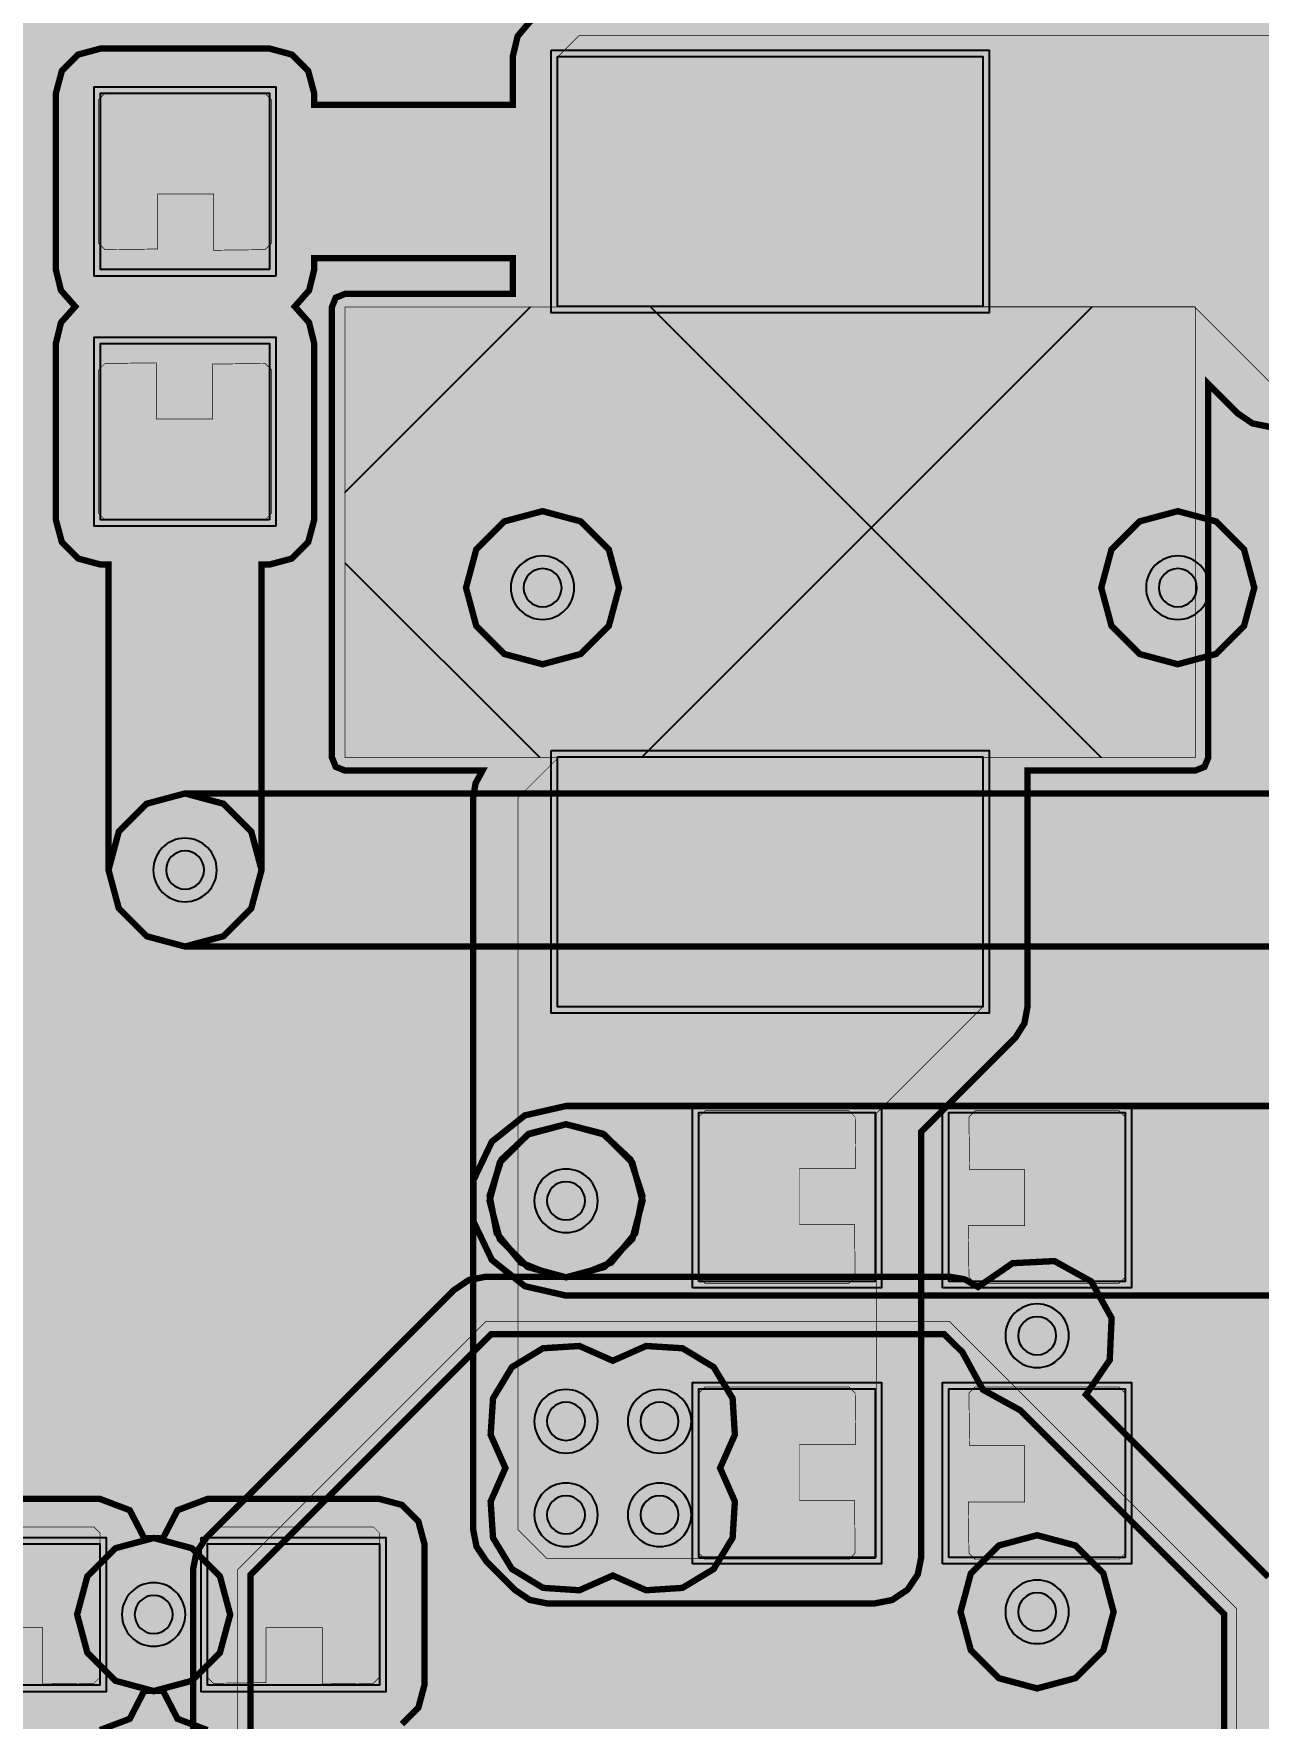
# Model space of a CAD drawing. Header units: millimetres. Extents: x -61 to 56, y -72 to 70.
# Drawn here: x 22.49 to 32.28, y 15.18 to 28.65 of the extents above; entities that cross this region are included whole.
import ezdxf

# ---------------------------------------------------------------- set-up
doc = ezdxf.new("R2010")
doc.units = ezdxf.units.MM
doc.header["$MEASUREMENT"] = 0
for name, color, linetype, true_color in [('02GND', 7, 'Continuous', 0x999966), ('03POWER', 7, 'Continuous', 0x008000), ('Bottom-Layer', 7, 'Continuous', 0x0000ff), ('Hole-Layer', 7, 'Continuous', 0x222222), ('Multi-Layer', 7, 'Continuous', 0xc0c0c0), ('Top-Layer', 7, 'Continuous', 0xff0000), ('Top-Paste-Mask-Layer', 7, 'Continuous', 0x808080), ('Top-Silkscreen-Layer', 7, 'Continuous', 0xffcc00), ('Top-Solder-Mask-Layer', 7, 'Continuous', 0x800080)]:
    doc.layers.add(name, color=color, linetype=linetype, true_color=true_color)

msp = doc.modelspace()

# ---------------------------------------------------------------- hatches: boundary and pattern name
at = {"layer": '02GND'}
for points in [[(-49.642, 52.153), (49.642, 52.153), (49.642, -62.142), (-49.642, -62.142)], [(23.087, 21.961), (23.169, 21.655), (23.393, 21.431), (23.699, 21.349), (24.005, 21.431), (24.229, 21.655), (24.311, 21.961), (24.229, 22.267), (24.005, 22.491), (23.699, 22.573), (23.393, 22.491), (23.169, 22.267)], [(26.134, 19.316), (26.216, 19.01), (26.44, 18.786), (26.746, 18.704), (27.052, 18.786), (27.276, 19.01), (27.358, 19.316), (27.276, 19.622), (27.052, 19.846), (26.746, 19.928), (26.44, 19.846), (26.216, 19.622)], [(26.313, 16.372), (26.562, 16.221), (26.853, 16.202), (27.12, 16.32), (27.386, 16.202), (27.677, 16.221), (27.927, 16.372), (28.078, 16.621), (28.096, 16.912), (27.978, 17.179), (28.096, 17.445), (28.078, 17.736), (27.927, 17.986), (27.677, 18.137), (27.386, 18.155), (27.12, 18.037), (26.853, 18.155), (26.562, 18.137), (26.313, 17.986), (26.162, 17.736), (26.143, 17.445), (26.261, 17.179), (26.143, 16.912), (26.162, 16.621)], [(22.836, 16.008), (22.918, 15.702), (23.142, 15.478), (23.448, 15.396), (23.754, 15.478), (23.978, 15.702), (24.06, 16.008), (23.978, 16.314), (23.754, 16.538), (23.448, 16.62), (23.142, 16.538), (22.918, 16.314)]]:
    msp.add_hatch(color=256, dxfattribs=at).paths.add_polyline_path(points)
at = {"layer": '03POWER'}
for points in [[(48.499, -56.042), (48.581, -56.348), (48.806, -56.572), (49.112, -56.654), (49.418, -56.571), (49.642, -56.346), (49.642, -62.142), (44.192, -62.142), (44.393, -61.957), (44.493, -61.703), (44.472, -61.43), (45.189, -61.704), (45.95, -61.804), (46.713, -61.727), (47.438, -61.475), (48.085, -61.064), (48.62, -60.514), (49.014, -59.855), (49.245, -59.123), (49.302, -58.358), (49.18, -57.601), (48.887, -56.892), (48.438, -56.269), (47.858, -55.767), (47.177, -55.412), (46.434, -55.224), (45.666, -55.212), (44.917, -55.378), (44.226, -55.712), (43.631, -56.196), (43.164, -56.805), (42.849, -57.504), (42.704, -58.258), (42.737, -59.024), (42.946, -59.763), (43.32, -60.433), (43.838, -60.999), (-43.362, -60.999), (-43.621, -61.056), (-43.831, -61.218), (-43.953, -61.453), (-43.964, -61.718), (-43.863, -61.963), (-43.667, -62.142), (-49.642, -62.142), (-49.642, -56.582), (-49.433, -56.797), (-49.148, -56.888), (-48.853, -56.832), (-49.162, -57.541), (-49.298, -58.303), (-49.253, -59.075), (-49.03, -59.816), (-48.641, -60.484), (-48.107, -61.044), (-47.458, -61.464), (-46.728, -61.722), (-45.959, -61.803), (-45.192, -61.703), (-44.469, -61.428), (-43.83, -60.992), (-43.31, -60.419), (-42.937, -59.741), (-42.732, -58.995), (-42.707, -58.222), (-42.861, -57.464), (-43.188, -56.763), (-43.668, -56.157), (-44.277, -55.679), (-44.979, -55.356), (-45.738, -55.205), (-46.511, -55.234), (-47.256, -55.443), (-47.932, -55.818), (-48.502, -56.341), (-48.5, -56.309), (-48.499, -56.277), (-48.499, 51.315), (-19.403, 51.315), (-19.629, 51.144), (-19.755, 50.889), (-19.751, 50.604), (-19.619, 50.352), (-19.388, 50.187), (-19.658, 49.977), (-19.773, 49.655), (-19.698, 49.322), (-19.455, 49.081), (-19.684, 48.858), (-19.769, 48.551), (-19.689, 48.242), (-19.463, 48.016), (-19.155, 47.934), (-18.847, 48.018), (-18.624, 48.246), (-18.545, 48.556), (-18.633, 48.863), (-18.864, 49.083), (-18.625, 49.324), (-18.551, 49.655), (-18.665, 49.975), (-18.931, 50.185), (-18.698, 50.349), (-18.565, 50.601), (-18.56, 50.887), (-18.685, 51.143), (-18.912, 51.315), (48.426, 51.315), (48.499, 51.242)], [(25.946, 24.218), (26.028, 23.912), (26.252, 23.688), (26.558, 23.606), (26.864, 23.688), (27.088, 23.912), (27.17, 24.218), (27.088, 24.524), (26.864, 24.748), (26.558, 24.83), (26.252, 24.748), (26.028, 24.524)], [(31.026, 24.218), (31.108, 23.912), (31.332, 23.688), (31.638, 23.606), (31.944, 23.688), (32.168, 23.912), (32.25, 24.218), (32.168, 24.524), (31.944, 24.748), (31.638, 24.83), (31.332, 24.748), (31.108, 24.524)], [(23.087, 21.961), (23.169, 21.655), (23.393, 21.431), (23.699, 21.349), (24.005, 21.431), (24.229, 21.655), (24.311, 21.961), (24.229, 22.267), (24.005, 22.491), (23.699, 22.573), (23.393, 22.491), (23.169, 22.267)], [(22.849, 14.008), (22.931, 13.703), (23.153, 13.479), (23.457, 13.396), (23.763, 13.475), (23.763, -5.557), (23.538, -5.683), (23.384, -5.89), (23.33, -6.142), (23.384, -6.394), (23.538, -6.602), (23.763, -6.727), (23.763, -10.399), (23.491, -10.504), (23.299, -10.723), (23.23, -11.006), (23.299, -11.289), (23.491, -11.508), (23.763, -11.613), (23.763, -18.066), (15.932, -25.896), (-24.557, -25.896), (-24.694, -25.924), (-24.811, -26.001), (-28.007, -29.198), (-28.085, -29.314), (-28.112, -29.451), (-28.112, -54.99), (-28.085, -55.127), (-28.007, -55.243), (-26.976, -56.274), (-26.86, -56.352), (-26.723, -56.379), (9.142, -56.379), (9.279, -56.352), (9.395, -56.274), (10.695, -54.974), (10.772, -54.858), (10.799, -54.721), (10.799, -54.428), (11.153, -54.787), (11.608, -55.005), (12.11, -55.054), (12.599, -54.929), (13.016, -54.646), (13.312, -54.237), (13.45, -53.752), (13.415, -53.249), (13.211, -52.788), (12.862, -52.424), (12.41, -52.201), (11.908, -52.145), (11.917, -51.857), (11.794, -51.597), (11.565, -51.422), (11.281, -51.371), (11.006, -51.456), (10.799, -51.657), (10.799, -47.227), (10.995, -47.422), (11.255, -47.511), (11.529, -47.477), (11.76, -47.326), (11.901, -47.089), (11.924, -46.815), (12.235, -46.82), (12.508, -46.673), (12.674, -46.41), (12.689, -46.1), (12.55, -45.822), (12.293, -45.648), (11.983, -45.623), (11.701, -45.753), (11.519, -46.004), (11.484, -46.313), (11.224, -46.297), (10.981, -46.391), (10.799, -46.577), (10.799, -44.634), (11.028, -44.409), (11.112, -44.1), (11.028, -43.791), (10.799, -43.566), (10.799, -42.147), (11.028, -42.361), (11.331, -42.434), (11.632, -42.348), (11.85, -42.124), (11.93, -41.822), (11.85, -41.52), (11.632, -41.296), (11.331, -41.21), (11.028, -41.283), (10.799, -41.497), (10.799, -38.045), (11.003, -37.842), (11.303, -37.861), (11.576, -37.736), (11.756, -37.495), (11.8, -37.198), (21.822, -37.198), (21.96, -37.171), (22.076, -37.093), (32.363, -26.806), (32.441, -26.689), (32.468, -26.552), (32.468, -12.211), (32.787, -12.141), (33.025, -11.915), (33.112, -11.6), (33.025, -11.285), (32.787, -11.06), (32.468, -10.989), (32.468, -8.389), (32.648, -8.173), (32.712, -7.9), (32.648, -7.627), (32.468, -7.411), (32.468, -5.357), (32.807, -5.305), (33.066, -5.08), (33.162, -4.75), (33.066, -4.42), (32.807, -4.195), (32.468, -4.143), (32.468, -2.011), (32.714, -1.974), (32.925, -1.841), (33.065, -1.635), (33.112, -1.391), (33.058, -1.148), (32.911, -0.946), (33.061, -0.745), (33.117, -0.501), (33.07, -0.254), (32.929, -0.047), (32.716, 0.086), (32.468, 0.122), (32.468, 3.331), (32.469, 3.354), (32.47, 3.377), (32.469, 3.4), (32.468, 3.422), (32.468, 16.054), (32.441, 16.191), (32.363, 16.308), (30.904, 17.766), (31.094, 18.043), (31.109, 18.378), (30.946, 18.671), (30.652, 18.834), (30.317, 18.817), (30.041, 18.627), (29.934, 18.688), (29.813, 18.709), (26.824, 18.709), (27.107, 18.822), (27.3, 19.057), (27.357, 19.356), (27.262, 19.645), (27.04, 19.853), (26.746, 19.928), (26.451, 19.853), (26.229, 19.645), (26.135, 19.356), (26.191, 19.057), (26.385, 18.822), (26.667, 18.709), (26.105, 18.709), (25.968, 18.682), (25.852, 18.604), (23.868, 16.62), (23.79, 16.504), (23.763, 16.367), (23.763, 14.541), (23.457, 14.62), (23.153, 14.537), (22.931, 14.313)], [(-26.538, -33.5), (-26.615, -33.203), (-26.826, -32.981), (-27.119, -32.889), (-27.419, -32.95), (-27.652, -33.15), (-27.652, -29.493), (-24.845, -26.686), (-24.698, -26.99), (-24.413, -27.17), (-24.076, -27.171), (-23.789, -26.994), (-23.64, -26.692), (-23.673, -26.356), (-14.651, -26.356), (-14.69, -26.649), (-14.588, -26.926), (-14.368, -27.123), (-14.082, -27.194), (-13.795, -27.123), (-13.575, -26.926), (-13.473, -26.649), (-13.513, -26.356), (-4.491, -26.356), (-4.53, -26.649), (-4.428, -26.926), (-4.208, -27.123), (-3.922, -27.194), (-3.635, -27.123), (-3.415, -26.926), (-3.313, -26.649), (-3.353, -26.356), (0.589, -26.356), (0.55, -26.649), (0.652, -26.926), (0.872, -27.123), (1.158, -27.194), (1.445, -27.123), (1.665, -26.926), (1.767, -26.649), (1.727, -26.356), (10.749, -26.356), (10.71, -26.649), (10.812, -26.926), (11.032, -27.123), (11.318, -27.194), (11.605, -27.123), (11.825, -26.926), (11.927, -26.649), (11.887, -26.356), (16.081, -26.356), (16.12, -26.348), (16.153, -26.326), (16.693, -25.786), (16.857, -26.052), (17.13, -26.202), (17.442, -26.198), (17.712, -26.041), (17.869, -25.772), (17.873, -25.46), (17.722, -25.186), (17.456, -25.023), (20.875, -21.604), (21.016, -21.903), (21.292, -22.085), (21.623, -22.097), (21.911, -21.935), (22.073, -21.646), (22.061, -21.316), (21.88, -21.04), (21.581, -20.898), (24.193, -18.286), (24.215, -18.253), (24.223, -18.214), (24.223, -11.485), (24.393, -11.272), (24.454, -11.006), (24.393, -10.74), (24.223, -10.527), (24.223, -6.686), (24.465, -6.461), (24.554, -6.142), (24.465, -5.824), (24.223, -5.598), (24.223, 0.118), (24.536, -0.009), (24.868, 0.05), (25.119, 0.275), (25.212, 0.6), (25.119, 0.925), (24.868, 1.15), (24.536, 1.209), (24.223, 1.082), (24.223, 4.317), (24.461, 4.137), (24.756, 4.09), (25.038, 4.19), (25.239, 4.41), (25.312, 4.7), (25.239, 4.99), (25.038, 5.21), (24.756, 5.31), (24.461, 5.263), (24.223, 5.083), (24.223, 16.325), (26.147, 18.249), (29.771, 18.249), (29.916, 18.105), (30.08, 17.805), (30.38, 17.64), (32.008, 16.012), (32.008, 14.546), (31.729, 14.664), (31.427, 14.633), (31.177, 14.461), (31.04, 14.19), (30.75, 14.208), (30.484, 14.091), (30.302, 13.864), (30.246, 13.578), (30.327, 13.299), (30.529, 13.089), (30.805, 12.996), (31.092, 13.04), (31.327, 13.213), (31.455, 13.474), (31.743, 13.455), (32.008, 13.571), (32.008, 9.466), (31.696, 9.588), (31.366, 9.526), (31.118, 9.301), (31.026, 8.978), (31.118, 8.656), (31.366, 8.43), (31.696, 8.369), (32.008, 8.49), (32.008, 3.97), (31.732, 3.976), (31.482, 3.86), (31.308, 3.646), (31.245, 3.377), (31.308, 3.108), (31.482, 2.894), (31.732, 2.778), (32.008, 2.783), (32.008, -0.131), (31.906, -0.362), (31.906, -0.615), (32.008, -0.846), (32.008, -1.036), (31.902, -1.271), (31.902, -1.529), (32.008, -1.764), (32.008, -4.465), (31.956, -4.603), (31.938, -4.75), (31.956, -4.897), (32.008, -5.035), (32.008, -7.295), (31.742, -7.403), (31.555, -7.621), (31.488, -7.9), (31.555, -8.179), (31.742, -8.397), (32.008, -8.505), (32.008, -10.854), (31.704, -10.733), (31.382, -10.786), (31.132, -10.997), (31.027, -11.307), (31.096, -11.626), (31.32, -11.865), (31.634, -11.954), (31.95, -11.869), (31.977, -11.918), (32.008, -11.964), (32.008, -15.934), (31.696, -15.812), (31.366, -15.874), (31.118, -16.099), (31.026, -16.422), (31.118, -16.744), (31.366, -16.97), (31.696, -17.031), (32.008, -16.91), (32.008, -26.51), (21.78, -36.738), (11.512, -36.738), (11.263, -36.651), (11, -36.678), (10.773, -36.812), (10.623, -37.03), (10.58, -37.29), (10.649, -37.545), (10.369, -37.825), (10.347, -37.858), (10.34, -37.897), (10.34, -39.211), (10.12, -38.978), (9.812, -38.888), (9.501, -38.966), (9.272, -39.191), (9.188, -39.5), (9.272, -39.81), (9.501, -40.034), (9.812, -40.112), (10.12, -40.022), (10.34, -39.789), (10.34, -43.509), (10.106, -43.632), (9.945, -43.842), (9.888, -44.1), (9.945, -44.358), (10.106, -44.568), (10.34, -44.691), (10.34, -54.679), (9.1, -55.919), (-26.681, -55.919), (-27.652, -54.948), (-27.652, -33.85), (-27.419, -34.05), (-27.119, -34.111), (-26.826, -34.019), (-26.615, -33.797)], [(29.901, 16.029), (29.983, 15.723), (30.207, 15.499), (30.513, 15.417), (30.819, 15.499), (31.043, 15.723), (31.125, 16.029), (31.043, 16.336), (30.819, 16.56), (30.513, 16.642), (30.207, 16.56), (29.983, 16.336)]]:
    msp.add_hatch(color=256, dxfattribs=at).paths.add_polyline_path(points)
at = {"layer": 'Bottom-Layer'}
for points in [[(-49.642, -62.142), (-49.642, 52.153), (49.642, 52.153), (49.642, -62.142)], [(23.087, 21.961), (23.169, 21.655), (23.393, 21.431), (23.699, 21.349), (35.672, 21.349), (34.398, 20.074), (26.746, 20.074), (26.417, 19.999), (26.153, 19.789), (26.007, 19.485), (26.007, 19.147), (26.153, 18.843), (26.417, 18.633), (26.746, 18.558), (34.712, 18.558), (35.002, 18.616), (35.248, 18.78), (37.065, 20.597), (37.16, 20.343), (37.355, 20.155), (37.613, 20.069), (37.882, 20.104), (38.11, 20.251), (38.252, 20.483), (39.402, 21.632), (40.825, 21.632), (41.126, 21.57), (41.419, 21.661), (41.631, 21.884), (41.709, 22.181), (41.631, 22.479), (41.419, 22.701), (41.126, 22.792), (40.825, 22.73), (39.198, 22.73), (41.726, 25.258), (41.891, 25.504), (41.948, 25.794), (41.948, 27.167), (41.873, 27.496), (41.663, 27.76), (41.359, 27.906), (41.021, 27.906), (40.717, 27.76), (40.507, 27.496), (40.432, 27.167), (40.432, 26.109), (36.307, 21.984), (36.218, 22.28), (35.995, 22.495), (35.696, 22.573), (23.699, 22.573), (23.393, 22.491), (23.169, 22.267)], [(26.313, 16.372), (26.562, 16.221), (26.853, 16.202), (27.12, 16.32), (27.386, 16.202), (27.677, 16.221), (27.927, 16.372), (28.078, 16.621), (28.096, 16.912), (27.978, 17.179), (28.096, 17.445), (28.078, 17.736), (27.927, 17.986), (27.677, 18.137), (27.386, 18.155), (27.12, 18.037), (26.853, 18.155), (26.562, 18.137), (26.313, 17.986), (26.162, 17.736), (26.143, 17.445), (26.261, 17.179), (26.143, 16.912), (26.162, 16.621)], [(22.836, 16.008), (22.918, 15.702), (23.142, 15.478), (23.448, 15.396), (23.754, 15.478), (23.978, 15.702), (24.06, 16.008), (23.978, 16.314), (23.754, 16.538), (23.448, 16.62), (23.142, 16.538), (22.918, 16.314)]]:
    msp.add_hatch(color=256, dxfattribs=at).paths.add_polyline_path(points)
at = {"layer": 'Top-Layer'}
for points in [[(-49.642, -62.142), (-49.642, 52.153), (49.642, 52.153), (49.642, -62.142)], [(26.32, 26.854), (26.32, 26.567), (24.978, 26.567), (24.904, 26.537), (24.874, 26.463), (24.874, 22.86), (24.904, 22.786), (24.978, 22.756), (26.078, 22.756), (26.022, 22.653), (26.003, 22.537), (26.003, 16.688), (26.03, 16.551), (26.108, 16.435), (26.341, 16.202), (26.457, 16.124), (26.594, 16.097), (29.217, 16.097), (29.354, 16.124), (29.47, 16.202), (29.482, 16.213), (29.559, 16.329), (29.586, 16.466), (29.586, 19.867), (30.327, 20.608), (30.335, 20.616), (30.342, 20.624), (30.412, 20.736), (30.436, 20.866), (30.436, 22.756), (31.778, 22.756), (31.852, 22.786), (31.882, 22.86), (31.882, 25.847), (32.121, 25.609), (32.237, 25.531), (32.374, 25.504), (32.727, 25.504), (32.76, 25.499), (32.793, 25.498), (34.793, 25.498), (34.825, 25.499), (34.858, 25.504), (36.33, 25.504), (36.467, 25.531), (36.583, 25.609), (36.946, 25.972), (37.024, 26.088), (37.051, 26.225), (37.051, 28.165), (37.024, 28.302), (36.946, 28.419), (36.912, 28.453), (36.856, 28.516), (36.793, 28.572), (36.478, 28.886), (36.362, 28.964), (36.225, 28.991), (26.851, 28.991), (26.714, 28.964), (26.598, 28.886), (26.467, 28.755), (26.359, 28.628), (26.32, 28.466), (26.32, 28.078), (24.732, 28.078), (24.732, 28.171), (24.684, 28.35), (24.553, 28.481), (24.374, 28.529), (23.024, 28.529), (22.845, 28.481), (22.714, 28.35), (22.666, 28.171), (22.666, 26.761), (22.707, 26.595), (22.821, 26.466), (22.707, 26.338), (22.666, 26.171), (22.666, 24.761), (22.714, 24.582), (22.845, 24.451), (23.024, 24.403), (23.087, 24.403), (23.087, 21.961), (23.169, 21.655), (23.393, 21.431), (23.699, 21.349), (24.005, 21.431), (24.229, 21.655), (24.311, 21.961), (24.311, 24.403), (24.374, 24.403), (24.553, 24.451), (24.684, 24.582), (24.732, 24.761), (24.732, 26.171), (24.691, 26.338), (24.577, 26.466), (24.691, 26.595), (24.732, 26.761), (24.732, 26.854)], [(36.225, 28.633), (36.693, 28.165), (36.693, 26.225), (36.33, 25.862), (32.374, 25.862), (31.77, 26.466), (26.691, 26.466), (26.681, 26.476), (26.681, 28.463), (26.851, 28.633)], [(26.678, 28.466), (30.078, 28.466), (30.078, 26.466), (26.678, 26.466)], [(24.374, 26.761), (23.024, 26.761), (23.024, 28.171), (24.374, 28.171)], [(24.374, 24.761), (23.024, 24.761), (23.024, 26.171), (24.374, 26.171)], [(30.074, 22.856), (30.074, 20.861), (29.228, 20.016), (29.228, 16.466), (29.217, 16.455), (26.594, 16.455), (26.361, 16.688), (26.361, 22.537), (26.683, 22.859), (30.07, 22.859)], [(26.678, 22.866), (30.078, 22.866), (30.078, 20.866), (26.678, 20.866)], [(27.808, 18.671), (27.808, 20.021), (29.218, 20.021), (29.218, 18.671)], [(29.808, 18.671), (29.808, 20.021), (31.218, 20.021), (31.218, 18.671)], [(27.808, 16.463), (27.808, 17.813), (29.218, 17.813), (29.218, 16.463)], [(29.808, 16.463), (29.808, 17.813), (31.218, 17.813), (31.218, 16.463)], [(23.374, 16.616), (23.257, 16.842), (23.019, 16.932), (21.642, 16.932), (21.462, 16.884), (21.331, 16.753), (21.283, 16.574), (21.283, 15.442), (21.331, 15.263), (21.462, 15.132), (21.642, 15.084), (23.019, 15.084), (23.257, 15.174), (23.374, 15.4), (23.448, 15.396), (23.522, 15.4), (23.639, 15.174), (23.878, 15.084), (25.255, 15.084), (25.434, 15.132), (25.565, 15.263), (25.613, 15.442), (25.613, 16.574), (25.565, 16.753), (25.434, 16.884), (25.255, 16.932), (23.878, 16.932), (23.639, 16.842), (23.522, 16.616), (23.448, 16.62)], [(21.642, 16.574), (23.019, 16.574), (23.019, 15.442), (21.642, 15.442)], [(23.878, 16.574), (25.255, 16.574), (25.255, 15.442), (23.878, 15.442)]]:
    msp.add_hatch(color=256, dxfattribs=at).paths.add_polyline_path(points)
h = msp.add_hatch(dxfattribs=at)
h.set_pattern_fill('ANSI37', color=256, style=0)
h.set_pattern_definition([(45, (0, 0), (-2.24506, 2.24506), []), (135, (0, 0), (-2.24506, -2.24506), [])])
h.paths.add_polyline_path([(24.978, 22.86), (24.978, 26.463), (31.778, 26.463), (31.778, 22.86)])
at = {"layer": 'Top-Paste-Mask-Layer'}
for points in [[(26.678, 28.466), (30.078, 28.466), (30.078, 26.466), (26.678, 26.466)], [(23.059, 28.171), (24.339, 28.171), (24.389, 28.121), (24.389, 26.971), (24.339, 26.921), (23.929, 26.916), (23.929, 27.366), (23.479, 27.366), (23.479, 26.926), (23.059, 26.921), (23.009, 26.971), (23.009, 28.121)], [(23.059, 28.171), (24.339, 28.171), (24.389, 28.121), (24.389, 26.971), (24.339, 26.921), (23.929, 26.916), (23.929, 27.366), (23.479, 27.366), (23.479, 26.926), (23.059, 26.921), (23.009, 26.971), (23.009, 28.121)], [(24.339, 24.761), (23.059, 24.761), (23.009, 24.811), (23.009, 25.961), (23.059, 26.011), (23.469, 26.016), (23.469, 25.566), (23.919, 25.566), (23.919, 26.006), (24.339, 26.011), (24.389, 25.961), (24.389, 24.811)], [(24.339, 24.761), (23.059, 24.761), (23.009, 24.811), (23.009, 25.961), (23.059, 26.011), (23.469, 26.016), (23.469, 25.566), (23.919, 25.566), (23.919, 26.006), (24.339, 26.011), (24.389, 25.961), (24.389, 24.811)], [(26.678, 22.866), (30.078, 22.866), (30.078, 20.866), (26.678, 20.866)], [(27.808, 18.706), (27.808, 19.986), (27.858, 20.036), (29.008, 20.036), (29.058, 19.986), (29.063, 19.576), (28.613, 19.576), (28.613, 19.126), (29.053, 19.126), (29.058, 18.706), (29.008, 18.656), (27.858, 18.656)], [(27.808, 18.706), (27.808, 19.986), (27.858, 20.036), (29.008, 20.036), (29.058, 19.986), (29.063, 19.576), (28.613, 19.576), (28.613, 19.126), (29.053, 19.126), (29.058, 18.706), (29.008, 18.656), (27.858, 18.656)], [(31.218, 19.986), (31.218, 18.706), (31.168, 18.656), (30.018, 18.656), (29.968, 18.706), (29.963, 19.116), (30.413, 19.116), (30.413, 19.566), (29.973, 19.566), (29.968, 19.986), (30.018, 20.036), (31.168, 20.036)], [(31.218, 19.986), (31.218, 18.706), (31.168, 18.656), (30.018, 18.656), (29.968, 18.706), (29.963, 19.116), (30.413, 19.116), (30.413, 19.566), (29.973, 19.566), (29.968, 19.986), (30.018, 20.036), (31.168, 20.036)], [(27.808, 16.498), (27.808, 17.778), (27.858, 17.828), (29.008, 17.828), (29.058, 17.778), (29.063, 17.368), (28.613, 17.368), (28.613, 16.918), (29.053, 16.918), (29.058, 16.498), (29.008, 16.448), (27.858, 16.448)], [(27.808, 16.498), (27.808, 17.778), (27.858, 17.828), (29.008, 17.828), (29.058, 17.778), (29.063, 17.368), (28.613, 17.368), (28.613, 16.918), (29.053, 16.918), (29.058, 16.498), (29.008, 16.448), (27.858, 16.448)], [(31.218, 17.778), (31.218, 16.498), (31.168, 16.448), (30.018, 16.448), (29.968, 16.498), (29.963, 16.908), (30.413, 16.908), (30.413, 17.358), (29.973, 17.358), (29.968, 17.778), (30.018, 17.828), (31.168, 17.828)], [(31.218, 17.778), (31.218, 16.498), (31.168, 16.448), (30.018, 16.448), (29.968, 16.498), (29.963, 16.908), (30.413, 16.908), (30.413, 17.358), (29.973, 17.358), (29.968, 17.778), (30.018, 17.828), (31.168, 17.828)], [(21.69, 16.708), (22.97, 16.708), (23.02, 16.658), (23.02, 15.508), (22.97, 15.458), (22.56, 15.453), (22.56, 15.903), (22.11, 15.903), (22.11, 15.463), (21.69, 15.458), (21.64, 15.508), (21.64, 16.658)], [(21.69, 16.708), (22.97, 16.708), (23.02, 16.658), (23.02, 15.508), (22.97, 15.458), (22.56, 15.453), (22.56, 15.903), (22.11, 15.903), (22.11, 15.463), (21.69, 15.458), (21.64, 15.508), (21.64, 16.658)], [(23.926, 16.708), (25.206, 16.708), (25.256, 16.658), (25.256, 15.508), (25.206, 15.458), (24.796, 15.453), (24.796, 15.903), (24.346, 15.903), (24.346, 15.463), (23.926, 15.458), (23.876, 15.508), (23.876, 16.658)], [(23.926, 16.708), (25.206, 16.708), (25.256, 16.658), (25.256, 15.508), (25.206, 15.458), (24.796, 15.453), (24.796, 15.903), (24.346, 15.903), (24.346, 15.463), (23.926, 15.458), (23.876, 15.508), (23.876, 16.658)]]:
    msp.add_hatch(color=256, dxfattribs=at).paths.add_polyline_path(points)
at = {"layer": 'Top-Solder-Mask-Layer'}
for points in [[(26.627, 28.517), (30.129, 28.517), (30.129, 26.415), (26.627, 26.415)], [(24.425, 26.71), (22.973, 26.71), (22.973, 28.222), (24.425, 28.222)], [(24.425, 24.71), (22.973, 24.71), (22.973, 26.222), (24.425, 26.222)], [(26.627, 22.917), (30.129, 22.917), (30.129, 20.815), (26.627, 20.815)], [(27.757, 18.62), (27.757, 20.072), (29.269, 20.072), (29.269, 18.62)], [(29.757, 18.62), (29.757, 20.072), (31.269, 20.072), (31.269, 18.62)], [(27.757, 16.412), (27.757, 17.864), (29.269, 17.864), (29.269, 16.412)], [(29.757, 16.412), (29.757, 17.864), (31.269, 17.864), (31.269, 16.412)], [(21.591, 16.625), (23.069, 16.625), (23.069, 15.391), (21.591, 15.391)], [(23.827, 16.625), (25.305, 16.625), (25.305, 15.391), (23.827, 15.391)]]:
    msp.add_hatch(color=256, dxfattribs=at).paths.add_polyline_path(points)

# ---------------------------------------------------------------- linework, layer by layer
at = {"layer": '02GND', "const_width": 0.0508}
for points in [[(23.087, 21.961), (23.169, 21.655), (23.393, 21.431), (23.699, 21.349), (24.005, 21.431), (24.229, 21.655), (24.311, 21.961), (24.229, 22.267), (24.005, 22.491), (23.699, 22.573), (23.393, 22.491), (23.169, 22.267)], [(26.134, 19.316), (26.216, 19.01), (26.44, 18.786), (26.746, 18.704), (27.052, 18.786), (27.276, 19.01), (27.358, 19.316), (27.276, 19.622), (27.052, 19.846), (26.746, 19.928), (26.44, 19.846), (26.216, 19.622)], [(26.313, 16.372), (26.562, 16.221), (26.853, 16.202), (27.12, 16.32), (27.386, 16.202), (27.677, 16.221), (27.927, 16.372), (28.078, 16.621), (28.096, 16.912), (27.978, 17.179), (28.096, 17.445), (28.078, 17.736), (27.927, 17.986), (27.677, 18.137), (27.386, 18.155), (27.12, 18.037), (26.853, 18.155), (26.562, 18.137), (26.313, 17.986), (26.162, 17.736), (26.143, 17.445), (26.261, 17.179), (26.143, 16.912), (26.162, 16.621)], [(22.836, 16.008), (22.918, 15.702), (23.142, 15.478), (23.448, 15.396), (23.754, 15.478), (23.978, 15.702), (24.06, 16.008), (23.978, 16.314), (23.754, 16.538), (23.448, 16.62), (23.142, 16.538), (22.918, 16.314)]]:
    msp.add_lwpolyline(points, close=True, dxfattribs=at)
at = {"layer": '03POWER'}
for points, const_width in [([(25.946, 24.218), (26.028, 23.912), (26.252, 23.688), (26.558, 23.606), (26.864, 23.688), (27.088, 23.912), (27.17, 24.218), (27.088, 24.524), (26.864, 24.748), (26.558, 24.83), (26.252, 24.748), (26.028, 24.524)], 0.0508), ([(31.026, 24.218), (31.108, 23.912), (31.332, 23.688), (31.638, 23.606), (31.944, 23.688), (32.168, 23.912), (32.25, 24.218), (32.168, 24.524), (31.944, 24.748), (31.638, 24.83), (31.332, 24.748), (31.108, 24.524)], 0.0508), ([(23.087, 21.961), (23.169, 21.655), (23.393, 21.431), (23.699, 21.349), (24.005, 21.431), (24.229, 21.655), (24.311, 21.961), (24.229, 22.267), (24.005, 22.491), (23.699, 22.573), (23.393, 22.491), (23.169, 22.267)], 0.0508), ([(-27.754, -29.451), (-24.557, -26.255), (16.081, -26.255), (24.121, -18.214), (24.121, 16.367), (26.105, 18.351), (29.813, 18.351), (32.11, 16.054), (32.11, -26.552), (21.822, -36.84), (11.498, -36.84), (10.441, -37.897), (10.441, -54.721), (9.142, -56.021), (-26.723, -56.021), (-27.754, -54.99)], 0.00508), ([(29.901, 16.029), (29.983, 15.723), (30.207, 15.499), (30.513, 15.417), (30.819, 15.499), (31.043, 15.723), (31.125, 16.029), (31.043, 16.336), (30.819, 16.56), (30.513, 16.642), (30.207, 16.56), (29.983, 16.336)], 0.0508)]:
    msp.add_lwpolyline(points, close=True, dxfattribs=dict(at, const_width=const_width))
at = {"layer": '03POWER', "const_width": 0.0508}
for points in [[(32.363, 16.308), (30.904, 17.766), (31.094, 18.043), (31.109, 18.378), (30.946, 18.671), (30.652, 18.834), (30.317, 18.817), (30.041, 18.627), (29.934, 18.688), (29.813, 18.709), (26.824, 18.709), (27.107, 18.822), (27.3, 19.057), (27.357, 19.356), (27.262, 19.645), (27.04, 19.853), (26.746, 19.928), (26.451, 19.853), (26.229, 19.645), (26.135, 19.356), (26.191, 19.057), (26.385, 18.822), (26.667, 18.709), (26.105, 18.709), (25.968, 18.682), (25.852, 18.604), (23.868, 16.62), (23.79, 16.504), (23.763, 16.367), (23.763, 14.541)], [(24.223, 5.083), (24.223, 16.325), (26.147, 18.249), (29.771, 18.249), (29.916, 18.105), (30.08, 17.805), (30.38, 17.64), (32.008, 16.012), (32.008, 14.546)]]:
    msp.add_lwpolyline(points, dxfattribs=at)
at = {"layer": 'Bottom-Layer'}
for points, const_width in [([(35.696, 22.573), (23.699, 22.573), (23.393, 22.491), (23.169, 22.267), (23.087, 21.961), (23.169, 21.655), (23.393, 21.431), (23.699, 21.349), (35.672, 21.349)], 0.0508), ([(23.699, 21.961), (35.696, 21.961)], 0.508), ([(34.398, 20.074), (26.746, 20.074), (26.417, 19.999), (26.153, 19.789), (26.007, 19.485), (26.007, 19.147), (26.153, 18.843), (26.417, 18.633), (26.746, 18.558), (34.712, 18.558)], 0.0508), ([(26.746, 19.316), (34.712, 19.316)], 0.8)]:
    msp.add_lwpolyline(points, dxfattribs=dict(at, const_width=const_width))
at = {"layer": 'Bottom-Layer', "const_width": 0.0508}
for points in [[(26.313, 16.372), (26.562, 16.221), (26.853, 16.202), (27.12, 16.32), (27.386, 16.202), (27.677, 16.221), (27.927, 16.372), (28.078, 16.621), (28.096, 16.912), (27.978, 17.179), (28.096, 17.445), (28.078, 17.736), (27.927, 17.986), (27.677, 18.137), (27.386, 18.155), (27.12, 18.037), (26.853, 18.155), (26.562, 18.137), (26.313, 17.986), (26.162, 17.736), (26.143, 17.445), (26.261, 17.179), (26.143, 16.912), (26.162, 16.621)], [(22.836, 16.008), (22.918, 15.702), (23.142, 15.478), (23.448, 15.396), (23.754, 15.478), (23.978, 15.702), (24.06, 16.008), (23.978, 16.314), (23.754, 16.538), (23.448, 16.62), (23.142, 16.538), (22.918, 16.314)]]:
    msp.add_lwpolyline(points, close=True, dxfattribs=at)
at = {"layer": 'Hole-Layer'}
for points in [[(26.406, 24.218, 1), (26.711, 24.218, 1)], [(31.486, 24.218, 1), (31.791, 24.218, 1)], [(23.547, 21.961, 1), (23.852, 21.961, 1)], [(26.593, 19.316, 1), (26.898, 19.316, 1)], [(30.361, 18.237, 1), (30.666, 18.237, 1)], [(26.593, 17.553, 1), (26.898, 17.553, 1)], [(27.341, 17.553, 1), (27.646, 17.553, 1)], [(26.593, 16.805, 1), (26.898, 16.805, 1)], [(27.341, 16.805, 1), (27.646, 16.805, 1)], [(30.361, 16.029, 1), (30.666, 16.029, 1)], [(23.296, 16.008, 1), (23.601, 16.008, 1)]]:
    msp.add_lwpolyline(points, format="xyb", close=True, dxfattribs=at)
at = {"layer": 'Multi-Layer'}
for points in [[(26.304, 24.218, 1), (26.812, 24.218, 1)], [(31.384, 24.218, 1), (31.892, 24.218, 1)], [(23.445, 21.961, 1), (23.953, 21.961, 1)], [(26.492, 19.316, 1), (27, 19.316, 1)], [(30.259, 18.237, 1), (30.767, 18.237, 1)], [(26.492, 17.553, 1), (27, 17.553, 1)], [(27.24, 17.553, 1), (27.748, 17.553, 1)], [(26.492, 16.805, 1), (27, 16.805, 1)], [(27.24, 16.805, 1), (27.748, 16.805, 1)], [(23.194, 16.008, 1), (23.702, 16.008, 1)], [(30.259, 16.029, 1), (30.767, 16.029, 1)]]:
    msp.add_lwpolyline(points, format="xyb", close=True, dxfattribs=at)
at = {"layer": 'Top-Layer'}
for points, const_width in [([(26.467, 28.755), (26.359, 28.628), (26.32, 28.466), (26.32, 28.078), (24.732, 28.078), (24.732, 28.171), (24.684, 28.35), (24.553, 28.481), (24.374, 28.529), (23.024, 28.529), (22.845, 28.481), (22.714, 28.35), (22.666, 28.171), (22.666, 26.761), (22.707, 26.595), (22.821, 26.466), (22.707, 26.338), (22.666, 26.171), (22.666, 24.761), (22.714, 24.582), (22.845, 24.451), (23.024, 24.403), (23.087, 24.403), (23.087, 21.961), (23.169, 21.655), (23.393, 21.431), (23.699, 21.349), (24.005, 21.431), (24.229, 21.655), (24.311, 21.961), (24.311, 24.403), (24.374, 24.403), (24.553, 24.451), (24.684, 24.582), (24.732, 24.761), (24.732, 26.171), (24.691, 26.338), (24.577, 26.466), (24.691, 26.595), (24.732, 26.761), (24.732, 26.854), (26.32, 26.854), (26.32, 26.567), (24.978, 26.567), (24.904, 26.537), (24.874, 26.463), (24.874, 22.86), (24.904, 22.786), (24.978, 22.756), (26.078, 22.756), (26.022, 22.653), (26.003, 22.537), (26.003, 16.688), (26.03, 16.551), (26.108, 16.435), (26.341, 16.202), (26.457, 16.124), (26.594, 16.097), (29.217, 16.097), (29.354, 16.124), (29.47, 16.202), (29.482, 16.213), (29.559, 16.329), (29.586, 16.466), (29.586, 19.867), (30.327, 20.608), (30.335, 20.616), (30.342, 20.624), (30.412, 20.736), (30.436, 20.866), (30.436, 22.756), (31.778, 22.756), (31.852, 22.786), (31.882, 22.86), (31.882, 25.847), (32.121, 25.609), (32.237, 25.531), (32.374, 25.504)], 0.0508), ([(28.378, 27.466), (23.699, 27.466)], 0.508), ([(23.699, 21.961), (23.699, 25.466)], 0.508), ([(30.513, 19.346), (30.513, 18.237)], 0.381), ([(30.513, 17.138), (30.513, 16.029)], 0.381), ([(25.434, 15.132), (25.565, 15.263), (25.613, 15.442), (25.613, 16.574), (25.565, 16.753), (25.434, 16.884), (25.255, 16.932), (23.878, 16.932), (23.639, 16.842), (23.522, 16.616), (23.448, 16.62), (23.374, 16.616), (23.257, 16.842), (23.019, 16.932), (21.642, 16.932), (21.462, 16.884), (21.331, 16.753), (21.283, 16.574), (21.283, 15.442), (21.331, 15.263), (21.462, 15.132)], 0.0508), ([(22.33, 16.008), (23.45, 16.008)], 0.381), ([(23.45, 16.008), (24.566, 16.008)], 0.381), ([(23.019, 15.084), (23.257, 15.174), (23.374, 15.4), (23.448, 15.396), (23.522, 15.4), (23.639, 15.174), (23.878, 15.084)], 0.0508)]:
    msp.add_lwpolyline(points, dxfattribs=dict(at, const_width=const_width))
at = {"layer": 'Top-Layer', "const_width": 0.00508}
for points in [[(36.225, 28.633), (36.693, 28.165), (36.693, 26.225), (36.33, 25.862), (32.374, 25.862), (31.77, 26.466), (26.691, 26.466), (26.681, 26.476), (26.681, 28.463), (26.851, 28.633)], [(24.978, 22.86), (24.978, 26.463), (31.778, 26.463), (31.778, 22.86)], [(30.074, 22.856), (30.074, 20.861), (29.228, 20.016), (29.228, 16.466), (29.217, 16.455), (26.594, 16.455), (26.361, 16.688), (26.361, 22.537), (26.683, 22.859), (30.07, 22.859)]]:
    msp.add_lwpolyline(points, close=True, dxfattribs=at)
at = {"layer": 'Top-Layer'}
for points in [[(26.678, 28.466), (30.078, 28.466), (30.078, 26.466), (26.678, 26.466)], [(24.374, 26.761), (23.024, 26.761), (23.024, 28.171), (24.374, 28.171)], [(24.374, 24.761), (23.024, 24.761), (23.024, 26.171), (24.374, 26.171)], [(26.678, 22.866), (30.078, 22.866), (30.078, 20.866), (26.678, 20.866)], [(27.808, 18.671), (27.808, 20.021), (29.218, 20.021), (29.218, 18.671)], [(29.808, 18.671), (29.808, 20.021), (31.218, 20.021), (31.218, 18.671)], [(27.808, 16.463), (27.808, 17.813), (29.218, 17.813), (29.218, 16.463)], [(29.808, 16.463), (29.808, 17.813), (31.218, 17.813), (31.218, 16.463)], [(21.642, 16.574), (23.019, 16.574), (23.019, 15.442), (21.642, 15.442)], [(23.878, 16.574), (25.255, 16.574), (25.255, 15.442), (23.878, 15.442)]]:
    msp.add_lwpolyline(points, close=True, dxfattribs=at)
at = {"layer": 'Top-Paste-Mask-Layer'}
for points in [[(26.678, 28.466), (30.078, 28.466), (30.078, 26.466), (26.678, 26.466)], [(26.678, 22.866), (30.078, 22.866), (30.078, 20.866), (26.678, 20.866)]]:
    msp.add_lwpolyline(points, close=True, dxfattribs=at)
at = {"layer": 'Top-Paste-Mask-Layer', "const_width": 0.00508}
for points in [[(23.059, 28.171), (24.339, 28.171), (24.389, 28.121), (24.389, 26.971), (24.339, 26.921), (23.929, 26.916), (23.929, 27.366), (23.479, 27.366), (23.479, 26.926), (23.059, 26.921), (23.009, 26.971), (23.009, 28.121)], [(23.059, 28.171), (24.339, 28.171), (24.389, 28.121), (24.389, 26.971), (24.339, 26.921), (23.929, 26.916), (23.929, 27.366), (23.479, 27.366), (23.479, 26.926), (23.059, 26.921), (23.009, 26.971), (23.009, 28.121)], [(24.339, 24.761), (23.059, 24.761), (23.009, 24.811), (23.009, 25.961), (23.059, 26.011), (23.469, 26.016), (23.469, 25.566), (23.919, 25.566), (23.919, 26.006), (24.339, 26.011), (24.389, 25.961), (24.389, 24.811)], [(24.339, 24.761), (23.059, 24.761), (23.009, 24.811), (23.009, 25.961), (23.059, 26.011), (23.469, 26.016), (23.469, 25.566), (23.919, 25.566), (23.919, 26.006), (24.339, 26.011), (24.389, 25.961), (24.389, 24.811)], [(27.808, 18.706), (27.808, 19.986), (27.858, 20.036), (29.008, 20.036), (29.058, 19.986), (29.063, 19.576), (28.613, 19.576), (28.613, 19.126), (29.053, 19.126), (29.058, 18.706), (29.008, 18.656), (27.858, 18.656)], [(27.808, 18.706), (27.808, 19.986), (27.858, 20.036), (29.008, 20.036), (29.058, 19.986), (29.063, 19.576), (28.613, 19.576), (28.613, 19.126), (29.053, 19.126), (29.058, 18.706), (29.008, 18.656), (27.858, 18.656)], [(31.218, 19.986), (31.218, 18.706), (31.168, 18.656), (30.018, 18.656), (29.968, 18.706), (29.963, 19.116), (30.413, 19.116), (30.413, 19.566), (29.973, 19.566), (29.968, 19.986), (30.018, 20.036), (31.168, 20.036)], [(31.218, 19.986), (31.218, 18.706), (31.168, 18.656), (30.018, 18.656), (29.968, 18.706), (29.963, 19.116), (30.413, 19.116), (30.413, 19.566), (29.973, 19.566), (29.968, 19.986), (30.018, 20.036), (31.168, 20.036)], [(27.808, 16.498), (27.808, 17.778), (27.858, 17.828), (29.008, 17.828), (29.058, 17.778), (29.063, 17.368), (28.613, 17.368), (28.613, 16.918), (29.053, 16.918), (29.058, 16.498), (29.008, 16.448), (27.858, 16.448)], [(27.808, 16.498), (27.808, 17.778), (27.858, 17.828), (29.008, 17.828), (29.058, 17.778), (29.063, 17.368), (28.613, 17.368), (28.613, 16.918), (29.053, 16.918), (29.058, 16.498), (29.008, 16.448), (27.858, 16.448)], [(31.218, 17.778), (31.218, 16.498), (31.168, 16.448), (30.018, 16.448), (29.968, 16.498), (29.963, 16.908), (30.413, 16.908), (30.413, 17.358), (29.973, 17.358), (29.968, 17.778), (30.018, 17.828), (31.168, 17.828)], [(31.218, 17.778), (31.218, 16.498), (31.168, 16.448), (30.018, 16.448), (29.968, 16.498), (29.963, 16.908), (30.413, 16.908), (30.413, 17.358), (29.973, 17.358), (29.968, 17.778), (30.018, 17.828), (31.168, 17.828)], [(21.69, 16.708), (22.97, 16.708), (23.02, 16.658), (23.02, 15.508), (22.97, 15.458), (22.56, 15.453), (22.56, 15.903), (22.11, 15.903), (22.11, 15.463), (21.69, 15.458), (21.64, 15.508), (21.64, 16.658)], [(21.69, 16.708), (22.97, 16.708), (23.02, 16.658), (23.02, 15.508), (22.97, 15.458), (22.56, 15.453), (22.56, 15.903), (22.11, 15.903), (22.11, 15.463), (21.69, 15.458), (21.64, 15.508), (21.64, 16.658)], [(23.926, 16.708), (25.206, 16.708), (25.256, 16.658), (25.256, 15.508), (25.206, 15.458), (24.796, 15.453), (24.796, 15.903), (24.346, 15.903), (24.346, 15.463), (23.926, 15.458), (23.876, 15.508), (23.876, 16.658)], [(23.926, 16.708), (25.206, 16.708), (25.256, 16.658), (25.256, 15.508), (25.206, 15.458), (24.796, 15.453), (24.796, 15.903), (24.346, 15.903), (24.346, 15.463), (23.926, 15.458), (23.876, 15.508), (23.876, 16.658)]]:
    msp.add_lwpolyline(points, close=True, dxfattribs=at)
at = {"layer": 'Top-Silkscreen-Layer', "const_width": 0.152}
for points in [[(22.948, 28.43, 0.414), (22.795, 28.277)], [(22.948, 28.43, 0.414), (22.795, 28.277)], [(24.603, 28.277, 0.414), (24.45, 28.43)], [(24.603, 28.277, 0.414), (24.45, 28.43)], [(22.948, 24.503, -0.414), (22.795, 24.655)], [(22.948, 24.503, -0.414), (22.795, 24.655)], [(24.603, 24.655, -0.414), (24.45, 24.503)], [(24.603, 24.655, -0.414), (24.45, 24.503)], [(27.55, 20.097, -0.414), (27.702, 20.25)], [(27.55, 20.097, -0.414), (27.702, 20.25)], [(31.477, 20.097, 0.414), (31.324, 20.25)], [(31.477, 20.097, 0.414), (31.324, 20.25)], [(27.702, 18.443, -0.414), (27.55, 18.595)], [(27.702, 18.443, -0.414), (27.55, 18.595)], [(31.324, 18.443, 0.414), (31.477, 18.595)], [(31.324, 18.443, 0.414), (31.477, 18.595)], [(27.55, 17.889, -0.414), (27.702, 18.042)], [(27.55, 17.889, -0.414), (27.702, 18.042)], [(31.477, 17.889, 0.414), (31.324, 18.042)], [(31.477, 17.889, 0.414), (31.324, 18.042)], [(27.702, 16.235, -0.414), (27.55, 16.387)], [(27.702, 16.235, -0.414), (27.55, 16.387)], [(31.324, 16.235, 0.414), (31.477, 16.387)], [(31.324, 16.235, 0.414), (31.477, 16.387)]]:
    msp.add_lwpolyline(points, format="xyb", dxfattribs=at)
at = {"layer": 'Top-Silkscreen-Layer'}
for points, const_width in [([(24.45, 28.43), (22.948, 28.43)], 0.152), ([(24.45, 28.43), (22.948, 28.43)], 0.152), ([(24.978, 20.966), (24.978, 28.366)], 0.254), ([(24.978, 28.366), (26.447, 28.366)], 0.254), ([(24.978, 20.966), (24.978, 28.366)], 0.254), ([(24.978, 28.366), (26.447, 28.366)], 0.254), ([(30.309, 28.366), (31.778, 28.366)], 0.254), ([(30.309, 28.366), (31.778, 28.366)], 0.254), ([(31.778, 28.366), (31.778, 20.966)], 0.254), ([(31.778, 28.366), (31.778, 20.966)], 0.254), ([(22.795, 28.277), (22.795, 26.867)], 0.152), ([(22.795, 28.277), (22.795, 26.867)], 0.152), ([(24.603, 26.867), (24.603, 28.277)], 0.152), ([(24.603, 26.867), (24.603, 28.277)], 0.152), ([(30.918, 27.46), (30.918, 28.222)], 0.254), ([(30.918, 27.46), (30.918, 28.222)], 0.254), ([(31.68, 27.46), (30.918, 27.46)], 0.254), ([(31.68, 27.46), (30.918, 27.46)], 0.254), ([(22.795, 24.655), (22.795, 26.065)], 0.152), ([(22.795, 24.655), (22.795, 26.065)], 0.152), ([(24.603, 26.065), (24.603, 24.655)], 0.152), ([(24.603, 26.065), (24.603, 24.655)], 0.152), ([(24.45, 24.503), (22.948, 24.503)], 0.152), ([(24.45, 24.503), (22.948, 24.503)], 0.152), ([(26.447, 20.966), (24.978, 20.966)], 0.254), ([(26.447, 20.966), (24.978, 20.966)], 0.254), ([(31.778, 20.966), (30.309, 20.966)], 0.254), ([(31.778, 20.966), (30.309, 20.966)], 0.254), ([(27.702, 20.25), (29.112, 20.25)], 0.152), ([(27.702, 20.25), (29.112, 20.25)], 0.152), ([(31.324, 20.25), (29.914, 20.25)], 0.152), ([(31.324, 20.25), (29.914, 20.25)], 0.152), ([(27.55, 18.595), (27.55, 20.097)], 0.152), ([(27.55, 18.595), (27.55, 20.097)], 0.152), ([(31.477, 18.595), (31.477, 20.097)], 0.152), ([(31.477, 18.595), (31.477, 20.097)], 0.152), ([(29.112, 18.443), (27.702, 18.443)], 0.152), ([(29.112, 18.443), (27.702, 18.443)], 0.152), ([(29.914, 18.443), (31.324, 18.443)], 0.152), ([(29.914, 18.443), (31.324, 18.443)], 0.152), ([(27.702, 18.042), (29.112, 18.042)], 0.152), ([(27.702, 18.042), (29.112, 18.042)], 0.152), ([(31.324, 18.042), (29.914, 18.042)], 0.152), ([(31.324, 18.042), (29.914, 18.042)], 0.152), ([(27.55, 16.387), (27.55, 17.889)], 0.152), ([(27.55, 16.387), (27.55, 17.889)], 0.152), ([(31.477, 16.387), (31.477, 17.889)], 0.152), ([(31.477, 16.387), (31.477, 17.889)], 0.152), ([(21.413, 16.769), (23.247, 16.769)], 0.152), ([(21.413, 16.769), (23.247, 16.769)], 0.152), ([(23.247, 16.769), (23.247, 15.484)], 0.152), ([(23.247, 16.769), (23.247, 15.484)], 0.152), ([(23.649, 15.484), (23.649, 16.769)], 0.152), ([(23.649, 16.769), (25.483, 16.769)], 0.152), ([(23.649, 15.484), (23.649, 16.769)], 0.152), ([(23.649, 16.769), (25.483, 16.769)], 0.152), ([(25.483, 16.769), (25.483, 15.484)], 0.152), ([(25.483, 16.769), (25.483, 15.484)], 0.152), ([(29.112, 16.235), (27.702, 16.235)], 0.152), ([(29.112, 16.235), (27.702, 16.235)], 0.152), ([(29.914, 16.235), (31.324, 16.235)], 0.152), ([(29.914, 16.235), (31.324, 16.235)], 0.152)]:
    msp.add_lwpolyline(points, dxfattribs=dict(at, const_width=const_width))
at = {"layer": 'Top-Silkscreen-Layer', "const_width": 0.254}
msp.add_lwpolyline([(27.235, 24.666, 1), (29.521, 24.666, 1)], format="xyb", close=True, dxfattribs=at)
msp.add_lwpolyline([(27.235, 24.666, 1), (29.521, 24.666, 1)], format="xyb", close=True, dxfattribs=at)
at = {"layer": 'Top-Solder-Mask-Layer'}
for points in [[(26.627, 28.517), (30.129, 28.517), (30.129, 26.415), (26.627, 26.415)], [(24.425, 26.71), (22.973, 26.71), (22.973, 28.222), (24.425, 28.222)], [(24.425, 24.71), (22.973, 24.71), (22.973, 26.222), (24.425, 26.222)], [(26.627, 22.917), (30.129, 22.917), (30.129, 20.815), (26.627, 20.815)], [(27.757, 18.62), (27.757, 20.072), (29.269, 20.072), (29.269, 18.62)], [(29.757, 18.62), (29.757, 20.072), (31.269, 20.072), (31.269, 18.62)], [(27.757, 16.412), (27.757, 17.864), (29.269, 17.864), (29.269, 16.412)], [(29.757, 16.412), (29.757, 17.864), (31.269, 17.864), (31.269, 16.412)], [(21.591, 16.625), (23.069, 16.625), (23.069, 15.391), (21.591, 15.391)], [(23.827, 16.625), (25.305, 16.625), (25.305, 15.391), (23.827, 15.391)]]:
    msp.add_lwpolyline(points, close=True, dxfattribs=at)

doc.saveas('drawing.dxf')
